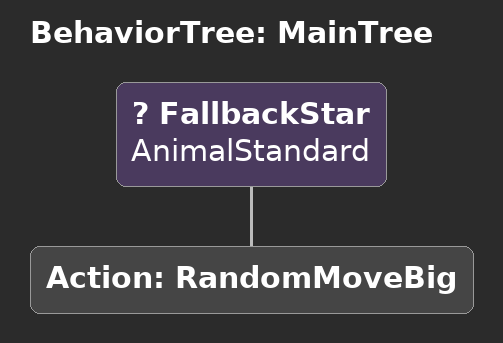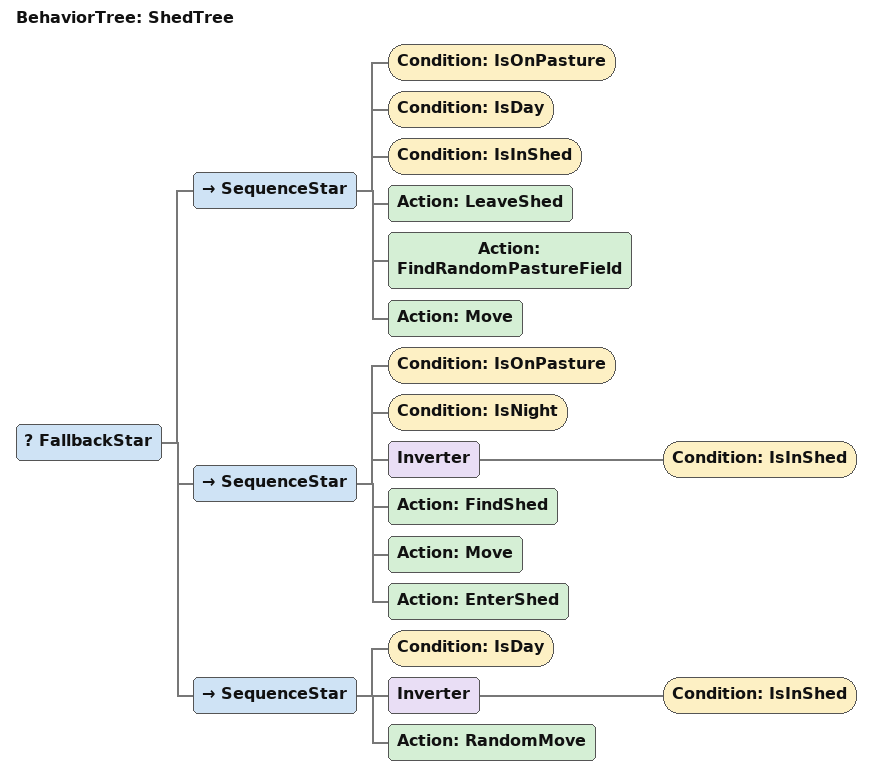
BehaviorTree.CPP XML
<root main_tree_to_execute="MainTree">
    <BehaviorTree ID="MainTree">
        <FallbackStar name="AnimalStandard">
            <Action ID="RandomMoveBig"/>
        </FallbackStar>
    </BehaviorTree>
    <BehaviorTree ID="ShedTree">
        <FallbackStar>
            <SequenceStar>
                <Condition ID="IsOnPasture"/>
                <Condition ID="IsDay"/>
                <Condition ID="IsInShed"/>
                <Action ID="LeaveShed"/>
                <Action ID="FindRandomPastureField"/>
                <Action ID="Move"/>
            </SequenceStar>
            <SequenceStar>
                <Condition ID="IsOnPasture"/>
                <Condition ID="IsNight"/>
                <Inverter>
                    <Condition ID="IsInShed"/>
                </Inverter>
                <Action ID="FindShed"/>
                <Action ID="Move"/>
                <Action ID="EnterShed"/>
            </SequenceStar>
            <SequenceStar>
                <Condition ID="IsDay"/>
                <Inverter>
                    <Condition ID="IsInShed"/>
                </Inverter>
                <Action ID="RandomMove"/>
            </SequenceStar>
        </FallbackStar>
    </BehaviorTree>
</root>
